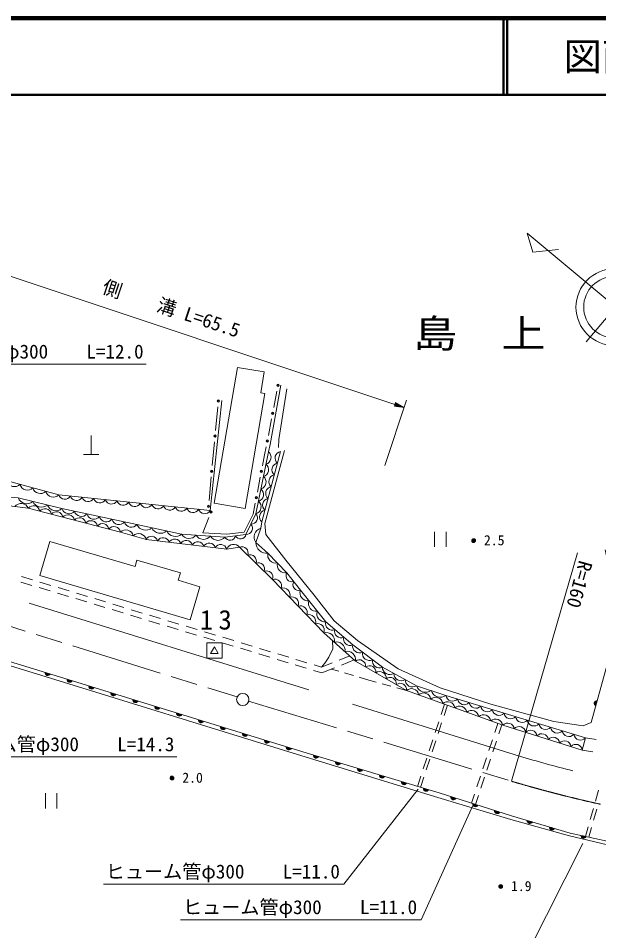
# Model space of a CAD drawing. Units: millimetres, scale not verified. Extents: x 40000 to 680000, y 20000 to 380000.
# Drawn here: x 445312 to 521220, y 260641 to 380000 of the extents above; entities that cross this region are included whole.
import ezdxf
from ezdxf.enums import TextEntityAlignment as Align

# ---------------------------------------------------------------- set-up
doc = ezdxf.new("R2010")
doc.units = ezdxf.units.MM
doc.header["$LTSCALE"] = 1000
doc.linetypes.add('CHAIN', pattern=[18.5, 12, -1.5, 3.5, -1.5])
for name, color, linetype, lineweight in [('M-BGD', 7, 'Continuous', 13), ('M-BMK', 2, 'CHAIN', 13), ('M-BMK-SRVR', 3, 'Continuous', 13), ('M-STR-HTXT', 7, 'Continuous', 13), ('M-STR-STRD', 7, 'Continuous', 13), ('M-TTL', 2, 'Continuous', 140), ('M-TTL-LINE', 7, 'Continuous', 50)]:
    doc.layers.add(name, color=color, linetype=linetype, lineweight=lineweight)
doc.layers.add('M-BMK-HTXT', color=7, linetype='Continuous')
doc.layers.add('M-TTL-TXT', color=7, linetype='Continuous')
doc.styles.add('ＭＳ ゴシック', font='')
doc.styles.get('ＭＳ ゴシック').set_extended_font_data('MS Gothic')

msp = doc.modelspace()

# ---------------------------------------------------------------- linework, layer by layer
at = {"layer": 'M-BGD'}
for p, q in [((479652, 332006), (478253, 324244)), ((479143, 331231), (478725, 329066)), ((470413, 315613), (471939, 329979)), ((471110, 326091), (471396, 329193)), ((478440, 327593), (478022, 325428)), ((454838, 325421), (454838, 322921)), ((470685, 321496), (470972, 324598)), ((477738, 323955), (477528, 322873)), ((453838, 322921), (455838, 322921)), ((477528, 322873), (477254, 321465)), ((480128, 323450), (477557, 313914)), ((470260, 316900), (470547, 320002)), ((476967, 319993), (476584, 318030)), ((476297, 316557), (476022, 315149)), ((476022, 315149), (474845, 312794)), ((469457, 312678), (470232, 314700)), ((474845, 312794), (472566, 312523)), ((499757, 312843), (499757, 310843)), ((501257, 312843), (501257, 310843)), ((448130, 307091), (449444, 311556)), ((472566, 312523), (469457, 312678)), ((445732, 306973), (447168, 306539)), ((445644, 306256), (447080, 305822)), ((448125, 306250), (449561, 305817)), ((448037, 305533), (449473, 305100)), ((450430, 304811), (451866, 304377)), ((450519, 305528), (451955, 305094)), ((452912, 304805), (454348, 304371)), ((446724, 303474), (483317, 292167)), ((452824, 304088), (454260, 303654)), ((455217, 303365), (456653, 302932)), ((455305, 304082), (456741, 303649)), ((457698, 303360), (459134, 302926)), ((457610, 302643), (459046, 302209)), ((460092, 302637), (461528, 302204)), ((460004, 301920), (461440, 301487)), ((462397, 301198), (463833, 300764)), ((462485, 301915), (463921, 301481)), ((464878, 301192), (466314, 300759)), ((464790, 300475), (466226, 300042)), ((467184, 299753), (468620, 299319)), ((467272, 300470), (468708, 300036)), ((469665, 299747), (471101, 299313)), ((469577, 299030), (471013, 298596)), ((472058, 299024), (473494, 298591)), ((471970, 298307), (473406, 297874)), ((474364, 297585), (475799, 297151)), ((474452, 298302), (475888, 297868)), ((476845, 297579), (478281, 297146)), ((476757, 296862), (478193, 296429)), ((479150, 296140), (480586, 295706)), ((479238, 296857), (480674, 296423)), ((481631, 296134), (483067, 295701)), ((487280, 296044), (488661, 296593)), ((487591, 295402), (489253, 296062)), ((481543, 295417), (482979, 294984)), ((484025, 295412), (484969, 295127)), ((484969, 295127), (486350, 295675)), ((485001, 294373), (486662, 295033)), ((486253, 294871), (487212, 294589)), ((483937, 294695), (485001, 294373)), ((487979, 294364), (489130, 294026)), ((489898, 293800), (490856, 293519)), ((490856, 293519), (492125, 293169)), ((492897, 292957), (494053, 292638)), ((494825, 292425), (496094, 292076)), ((500607, 288935), (501048, 290282)), ((500989, 288797), (501430, 290144)), ((499829, 286560), (500295, 287985)), ((500211, 286421), (500677, 287847)), ((508019, 287759), (507629, 286577)), ((508550, 287591), (508160, 286409)), ((499051, 284184), (499518, 285609)), ((499433, 284045), (499900, 285471)), ((507315, 285627), (506845, 284203)), ((507847, 285460), (507377, 284035)), ((519477, 285858), (519071, 284275)), ((519477, 285858), (520863, 285673)), ((519071, 284275), (520449, 284028)), ((498273, 281808), (498740, 283233)), ((498655, 281670), (499122, 283095)), ((506532, 283253), (506062, 281829)), ((507064, 283085), (506594, 281661)), ((497521, 279511), (497962, 280857)), ((497903, 279372), (498344, 280719)), ((505749, 280879), (505279, 279455)), ((506280, 280711), (505811, 279287)), ((448863, 278638), (448863, 276638)), ((450363, 278638), (450363, 276638)), ((504966, 278505), (504576, 277323)), ((505497, 278337), (505107, 277155)), ((521204, 279045), (520791, 277603)), ((520515, 276642), (520102, 275200)), ((520960, 276544), (520547, 275102)), ((519827, 274238), (519469, 272989)), ((520271, 274141), (519913, 272892))]:
    msp.add_line(p, q, dxfattribs=at)
msp.add_lwpolyline([(473974, 334329), (470944, 316578), (474984, 315889), (477548, 330907), (477021, 330997), (477488, 333729)], close=True, dxfattribs=at)
for points in [[(389568, 331658), (386169, 330983), (384142, 330423), (384200, 329457), (384760, 328955), (394318, 324418), (405806, 320189), (413375, 318104), (416291, 317833), (435349, 317949), (440871, 317679), (445312, 317254), (451027, 315864), (460836, 313759), (466667, 312523), (472344, 312137), (475086, 312485), (476399, 315188), (478021, 323298), (478253, 324244)], [(479343, 323867), (479392, 324920), (480425, 331543)], [(519071, 284275), (508683, 287519), (496094, 292076), (489413, 295918), (485281, 299625), (478561, 306596), (474236, 310805), (472576, 310573), (462033, 311828), (458674, 312794), (446625, 315922), (439597, 316810), (431912, 316945), (425578, 315825), (415885, 315941), (407100, 318210), (396229, 321985), (384779, 327198), (383254, 329457)], [(479608, 323343), (477159, 314113), (477017, 313296), (476380, 311442), (477963, 310052), (480454, 307465), (482211, 305196), (485532, 301054), (489046, 298042), (492927, 295117), (497387, 292684), (501230, 291419), (519477, 285858)], [(443844, 319475), (450602, 317660), (470413, 315613)], [(519164, 287428), (515325, 288002), (507091, 290280), (500489, 292433), (494982, 294900), (489654, 298604), (486622, 301169), (483985, 304533), (480290, 309099), (477706, 312489), (477557, 313914)], [(448130, 307091), (467797, 301305), (469073, 305644), (466231, 306481), (466518, 307456), (460838, 309127), (460588, 308277), (449444, 311556)], [(522053, 310462), (522896, 306767), (523398, 303744), (523237, 301169), (522411, 295788), (520241, 287894), (519164, 287428)], [(398407, 309301), (430483, 299541), (447117, 294402), (482400, 283531), (500178, 278059), (509704, 275189), (517382, 273036), (523858, 271520), (532433, 270004), (537940, 269251), (547412, 268417), (552561, 268327)], [(398714, 309898), (430599, 300014), (447310, 294895), (482534, 284033), (500339, 278660), (509816, 275669), (517482, 273426), (523930, 272009), (532495, 270402), (537985, 269651), (547426, 268968), (552319, 268883)], [(486417, 298606), (486435, 297535), (485913, 296415), (485411, 295624), (484969, 295127)]]:
    msp.add_lwpolyline(points, dxfattribs=at)
for centre, radius in [((479286, 331967), 150), ((479286, 331967), 120), ((479286, 331967), 100), ((471466, 329940), 150), ((471466, 329940), 120), ((471466, 329940), 100), ((478583, 328330), 150), ((478583, 328330), 120), ((478583, 328330), 100), ((471041, 325344), 150), ((471041, 325344), 120), ((471041, 325344), 100), ((477880, 324692), 150), ((477880, 324692), 120), ((477880, 324692), 100), ((470616, 320749), 150), ((470616, 320749), 120), ((470616, 320749), 100), ((477110, 320729), 150), ((477110, 320729), 120), ((477110, 320729), 100), ((470191, 316154), 150), ((476440, 317294), 150), ((476440, 317294), 120), ((476440, 317294), 100), ((470191, 316154), 120), ((470191, 316154), 100), ((470500, 315400), 150), ((470500, 315400), 120), ((470500, 315400), 100), ((504854, 311674), 250), ((504854, 311674), 204), ((504854, 311674), 159), ((504854, 311674), 114), ((504854, 311674), 68.2), ((504854, 311674), 22.7), ((465407, 280611), 250), ((465407, 280611), 204), ((465407, 280611), 159), ((465407, 280611), 114), ((465407, 280611), 68.2), ((465407, 280611), 22.7), ((508389, 266438), 250), ((508389, 266438), 204), ((508389, 266438), 159), ((508389, 266438), 114), ((508389, 266438), 68.2), ((508389, 266438), 22.7)]:
    msp.add_circle(centre, radius, dxfattribs=at)
for centre, radius, start, end in [((477433, 322572), 934, 286.37772, 51.00242), ((479774, 322475), 883, 100.85678, 229.42599), ((477109, 320950), 934, 286.37772, 51.00242), ((479366, 320937), 883, 100.85678, 229.42599), ((476784, 319328), 934, 286.37772, 51.00242), ((478958, 319399), 883, 100.85678, 229.42599), ((444823, 319745), 1015, 195.45954, 314.47394), ((446512, 319291), 1015, 195.45954, 314.47394), ((478550, 317860), 883, 100.85678, 229.42599), ((448202, 318838), 1015, 195.45954, 314.47394), ((449891, 318384), 1015, 195.45954, 314.47394), ((451399, 317916), 837, 197.83359, 330.36937), ((452923, 317758), 837, 197.83359, 330.36937), ((476460, 317706), 934, 286.37772, 51.00242), ((445679, 315503), 1034, 23.89659, 141.69842), ((446433, 317713), 1211, 202.28293, 310.37446), ((448338, 317250), 1211, 202.28293, 310.37446), ((450243, 316787), 1211, 202.28293, 310.37446), ((454447, 317601), 837, 197.83359, 330.36937), ((455971, 317444), 837, 197.83359, 330.36937), ((457495, 317286), 837, 197.83359, 330.36937), ((459019, 317129), 837, 197.83359, 330.36937), ((460542, 316971), 837, 197.83359, 330.36937), ((462066, 316814), 837, 197.83359, 330.36937), ((463590, 316656), 837, 197.83359, 330.36937), ((476136, 316084), 934, 286.37772, 51.00242), ((478142, 316322), 883, 100.85678, 229.42599), ((447289, 315382), 855, 9.99103, 140.90183), ((448795, 314991), 855, 9.99103, 140.90183), ((450301, 314600), 855, 9.99103, 140.90183), ((451939, 316127), 949, 196.12405, 319.65562), ((453574, 315777), 949, 196.12405, 319.65562), ((455208, 315426), 949, 196.12405, 319.65562), ((465114, 316499), 837, 197.83359, 330.36937), ((466638, 316341), 837, 197.83359, 330.36937), ((468162, 316184), 837, 197.83359, 330.36937), ((469686, 316027), 837, 197.83359, 330.36937), ((475788, 314650), 814, 266.8052, 41.38179), ((477734, 314784), 883, 100.85678, 229.42599), ((451807, 314209), 855, 9.99103, 140.90183), ((453313, 313818), 855, 9.99103, 140.90183), ((454819, 313427), 855, 9.99103, 140.90183), ((456843, 315075), 949, 196.12405, 319.65562), ((458478, 314724), 949, 196.12405, 319.65562), ((460113, 314374), 949, 196.12405, 319.65562), ((456325, 313036), 855, 9.99103, 140.90183), ((457831, 312645), 855, 9.99103, 140.90183), ((459372, 312059), 1014, 14.4168, 133.51852), ((461961, 314274), 1237, 204.60316, 311.46658), ((463904, 313862), 1237, 204.60316, 311.46658), ((465848, 313450), 1237, 204.60316, 311.46658), ((475131, 313298), 814, 266.8052, 41.38179), ((477370, 312138), 1210, 106.97008, 215.08911), ((461051, 311576), 1014, 14.4168, 133.51852), ((462748, 311416), 825, 16.41563, 150.00642), ((464254, 311237), 825, 16.41563, 150.00642), ((465760, 311057), 825, 16.41563, 150.00642), ((467266, 310878), 825, 16.41563, 150.00642), ((467657, 313107), 1149, 210.50722, 321.70942), ((469550, 312978), 1149, 210.50722, 321.70942), ((471442, 312849), 1149, 210.50722, 321.70942), ((473001, 312450), 727, 205.44169, 349.00694), ((474372, 312624), 727, 205.44169, 349.00694), ((468772, 310699), 825, 16.41563, 150.00642), ((470278, 310519), 825, 16.41563, 150.00642), ((471784, 310340), 825, 16.41563, 150.00642), ((473469, 310241), 953, 36.31699, 159.56995), ((474554, 310050), 819, 338.70762, 112.84782), ((477739, 311393), 1360, 177.93724, 279.49333), ((475636, 308998), 819, 338.70762, 112.84782), ((478986, 309791), 1056, 165.68614, 282.13558), ((476717, 307946), 819, 338.70762, 112.84782), ((480232, 308497), 1056, 165.68614, 282.13558), ((477798, 306893), 819, 338.70762, 112.84782), ((481102, 307059), 765, 148.0069, 287.50637), ((478833, 305737), 901, 340.37506, 107.52406), ((481981, 305925), 765, 148.0069, 287.50637), ((479953, 304575), 901, 340.37506, 107.52406), ((483180, 304839), 1033, 159.78345, 277.66635), ((481073, 303413), 901, 340.37506, 107.52406), ((484287, 303458), 1033, 159.78345, 277.66635), ((482192, 302251), 901, 340.37506, 107.52406), ((483312, 301090), 901, 340.37506, 107.52406), ((485394, 302078), 1033, 159.78345, 277.66635), ((484432, 299928), 901, 340.37506, 107.52406), ((486342, 300814), 845, 163.4989, 295.29851), ((485565, 298556), 1106, 351.32748, 104.87584), ((487514, 299810), 845, 163.4989, 295.29851), ((486942, 297321), 1106, 351.32748, 104.87584), ((488685, 298806), 845, 163.4989, 295.29851), ((489937, 297879), 906, 169.62089, 296.36615), ((488320, 296085), 1106, 351.32748, 104.87584), ((489910, 295236), 844, 354.14683, 126.04292), ((491231, 296904), 906, 169.62089, 296.36615), ((492525, 295929), 906, 169.62089, 296.36615), ((491246, 294467), 844, 354.14683, 126.04292), ((493894, 295121), 967, 180.26821, 302.51087), ((449171, 294378), 354, 171.6595, 334.06468), ((449171, 294378), 283, 173.88354, 331.84064), ((449171, 294378), 212, 177.62986, 328.09431), ((449171, 294378), 142, 185.34159, 320.38258), ((449171, 294378), 100, 195.65925, 310.06492), ((492582, 293699), 844, 354.14683, 126.04292), ((493918, 292930), 844, 354.14683, 126.04292), ((495381, 294310), 967, 180.26821, 302.51087), ((452038, 293494), 354, 171.6595, 334.06468), ((452038, 293494), 283, 173.88354, 331.84064), ((452038, 293494), 212, 177.62986, 328.09431), ((452038, 293494), 142, 185.34159, 320.38258), ((452038, 293494), 100, 195.65925, 310.06492), ((454905, 292610), 354, 171.6595, 334.06468), ((454905, 292610), 283, 173.88354, 331.84064), ((454905, 292610), 212, 177.62986, 328.09431), ((454905, 292610), 142, 185.34159, 320.38258), ((454905, 292610), 100, 195.65925, 310.06492), ((495254, 292162), 844, 354.14683, 126.04292), ((496868, 293499), 967, 180.26821, 302.51087), ((498590, 293102), 1273, 199.16465, 304.39787), ((457771, 291726), 354, 171.6595, 334.06468), ((457771, 291726), 283, 173.88354, 331.84064), ((457771, 291726), 212, 177.62986, 328.09431), ((457771, 291726), 142, 185.34159, 320.38258), ((457771, 291726), 100, 195.65925, 310.06492), ((496727, 291367), 950, 8.38299, 131.82023), ((498301, 290798), 950, 8.38299, 131.82023), ((500511, 292469), 1273, 199.16465, 304.39787), ((502101, 291553), 882, 188.70387, 317.39768), ((460638, 290842), 354, 171.6595, 334.06468), ((460638, 290842), 283, 173.88354, 331.84064), ((460638, 290842), 212, 177.62986, 328.09431), ((460638, 290842), 142, 185.34159, 320.38258), ((460638, 290842), 100, 195.65925, 310.06492), ((499875, 290228), 950, 8.38299, 131.82023), ((501448, 289659), 950, 8.38299, 131.82023), ((503622, 291089), 882, 188.70387, 317.39768), ((505143, 290626), 882, 188.70387, 317.39768), ((520981, 290380), 354, 83.42116, 245.82634), ((520981, 290380), 283, 85.6452, 243.6023), ((520981, 290380), 212, 89.39152, 239.85597), ((520981, 290380), 142, 97.10325, 232.14424), ((520981, 290380), 100, 107.42092, 221.82658), ((463505, 289958), 354, 171.6595, 334.06468), ((463505, 289958), 283, 173.88354, 331.84064), ((463505, 289958), 212, 177.62986, 328.09431), ((463505, 289958), 142, 185.34159, 320.38258), ((463505, 289958), 100, 195.65925, 310.06492), ((466372, 289073), 354, 171.6595, 334.06468), ((466372, 289073), 283, 173.88354, 331.84064), ((466372, 289073), 212, 177.62986, 328.09431), ((466372, 289073), 142, 185.34159, 320.38258), ((466372, 289073), 100, 195.65925, 310.06492), ((503022, 289089), 950, 8.38299, 131.82023), ((504596, 288519), 950, 8.38299, 131.82023), ((506169, 287950), 950, 8.38299, 131.82023), ((506663, 290162), 882, 188.70387, 317.39768), ((508184, 289699), 882, 188.70387, 317.39768), ((509704, 289235), 882, 188.70387, 317.39768), ((469238, 288189), 354, 171.6595, 334.06468), ((469238, 288189), 283, 173.88354, 331.84064), ((469238, 288189), 212, 177.62986, 328.09431), ((469238, 288189), 142, 185.34159, 320.38258), ((469238, 288189), 100, 195.65925, 310.06492), ((507743, 287380), 950, 8.38299, 131.82023), ((509319, 286949), 854, 7.15835, 138.15786), ((511225, 288772), 882, 188.70387, 317.39768), ((512745, 288309), 882, 188.70387, 317.39768), ((514266, 287845), 882, 188.70387, 317.39768), ((472105, 287305), 354, 171.6595, 334.06468), ((472105, 287305), 283, 173.88354, 331.84064), ((472105, 287305), 212, 177.62986, 328.09431), ((472105, 287305), 142, 185.34159, 320.38258), ((472105, 287305), 100, 195.65925, 310.06492), ((474972, 286421), 354, 171.6595, 334.06468), ((510803, 286485), 854, 7.15835, 138.15786), ((512287, 286022), 854, 7.15835, 138.15786), ((515786, 287382), 882, 188.70387, 317.39768), ((517307, 286918), 882, 188.70387, 317.39768), ((474972, 286421), 283, 173.88354, 331.84064), ((474972, 286421), 212, 177.62986, 328.09431), ((474972, 286421), 142, 185.34159, 320.38258), ((474972, 286421), 100, 195.65925, 310.06492), ((477839, 285537), 354, 171.6595, 334.06468), ((477839, 285537), 283, 173.88354, 331.84064), ((477839, 285537), 212, 177.62986, 328.09431), ((477839, 285537), 142, 185.34159, 320.38258), ((477839, 285537), 100, 195.65925, 310.06492), ((513771, 285559), 854, 7.15835, 138.15786), ((515255, 285095), 854, 7.15835, 138.15786), ((516739, 284632), 854, 7.15835, 138.15786), ((518828, 286455), 882, 188.70387, 317.39768), ((480706, 284653), 354, 171.6595, 334.06468), ((480706, 284653), 283, 173.88354, 331.84064), ((480706, 284653), 212, 177.62986, 328.09431), ((480706, 284653), 142, 185.34159, 320.38258), ((480706, 284653), 100, 195.65925, 310.06492), ((518223, 284168), 854, 7.15835, 138.15786), ((484272, 283565), 354, 172.00553, 334.41071), ((484272, 283565), 283, 174.22957, 332.18667), ((484272, 283565), 212, 177.97589, 328.44034), ((484272, 283565), 142, 185.68762, 320.72861), ((484272, 283565), 100, 196.00529, 310.41095), ((545559, 394915), 116695, 252.70612, 256.25175), ((487144, 282698), 354, 172.00553, 334.41071), ((487144, 282698), 283, 174.22957, 332.18667), ((487144, 282698), 212, 177.97589, 328.44034), ((487144, 282698), 142, 185.68762, 320.72861), ((487144, 282698), 100, 196.00529, 310.41095), ((490016, 281832), 354, 172.00553, 334.41071), ((490016, 281832), 283, 174.22957, 332.18667), ((490016, 281832), 212, 177.97589, 328.44034), ((490016, 281832), 142, 185.68762, 320.72861), ((490016, 281832), 100, 196.00529, 310.41095), ((492888, 280965), 354, 172.00553, 334.41071), ((492888, 280965), 283, 174.22957, 332.18667), ((492888, 280965), 212, 177.97589, 328.44034), ((492888, 280965), 142, 185.68762, 320.72861), ((492888, 280965), 100, 196.00529, 310.41095), ((495761, 280098), 354, 172.00553, 334.41071), ((495761, 280098), 283, 174.22957, 332.18667), ((495761, 280098), 212, 177.97589, 328.44034), ((495761, 280098), 142, 185.68762, 320.72861), ((495761, 280098), 100, 196.00529, 310.41095), ((498633, 279232), 354, 172.00553, 334.41071), ((498633, 279232), 283, 174.22957, 332.18667), ((498633, 279232), 212, 177.97589, 328.44034), ((498633, 279232), 142, 185.68762, 320.72861), ((498633, 279232), 100, 196.00529, 310.41095), ((502233, 278119), 354, 171.27833, 333.68351), ((502233, 278119), 283, 173.50237, 331.45947), ((502233, 278119), 212, 177.2487, 327.71314), ((502233, 278119), 142, 184.96043, 320.00141), ((502233, 278119), 100, 195.27809, 309.68375), ((505094, 277216), 354, 171.27833, 333.68351), ((505094, 277216), 283, 173.50237, 331.45947), ((505094, 277216), 212, 177.2487, 327.71314), ((505094, 277216), 142, 184.96043, 320.00141), ((505094, 277216), 100, 195.27809, 309.68375), ((507955, 276313), 354, 171.27833, 333.68351), ((507955, 276313), 283, 173.50237, 331.45947), ((507955, 276313), 212, 177.2487, 327.71314), ((507955, 276313), 142, 184.96043, 320.00141), ((507955, 276313), 100, 195.27809, 309.68375), ((512224, 275020), 354, 172.49119, 334.89637), ((512224, 275020), 283, 174.71523, 332.67233), ((512224, 275020), 212, 178.46156, 328.926), ((512224, 275020), 142, 186.17329, 321.21427), ((512224, 275020), 100, 196.49095, 310.89661), ((515104, 274178), 354, 172.49119, 334.89637), ((515104, 274178), 283, 174.71523, 332.67233), ((515104, 274178), 212, 178.46156, 328.926), ((515104, 274178), 142, 186.17329, 321.21427), ((515104, 274178), 100, 196.49095, 310.89661), ((519252, 273092), 354, 176.40268, 338.80785), ((519252, 273092), 283, 178.62672, 336.58382), ((519252, 273092), 212, 182.37304, 332.83749), ((519252, 273092), 142, 190.08477, 325.12576), ((519252, 273092), 100, 200.40243, 314.8081)]:
    msp.add_arc(centre, radius, start, end, dxfattribs=at)
at = {"layer": 'M-BMK'}
for p, q in [((399433, 314389), (473937, 291228)), ((475436, 290686), (509828, 280194))]:
    msp.add_line(p, q, dxfattribs=at)
msp.add_arc((557996, 442415), 169222, 253.46219, 274.75823, dxfattribs=at)
at = {"layer": 'M-BMK-SRVR'}
for p, q in [((511839, 351898), (512612, 349417)), ((531021, 335865), (511839, 351898)), ((512612, 349417), (515950, 349749)), ((519554, 337657), (527245, 346801)), ((509828, 280194), (518433, 310067)), ((469968, 296294), (469968, 298294)), ((469968, 298294), (471968, 298294)), ((470968, 297794), (470468, 296894)), ((471468, 296894), (470968, 297794)), ((471968, 298294), (471968, 296294)), ((471968, 296294), (469968, 296294)), ((470468, 296894), (471468, 296894))]:
    msp.add_line(p, q, dxfattribs=at)
for centre, radius in [((523261, 342212), 5016), ((523261, 342212), 4013), ((474663, 290891), 800)]:
    msp.add_circle(centre, radius, dxfattribs=at)
at = {"layer": 'M-STR-HTXT'}
for p, q in [((434396, 349518), (494572, 329489)), ((430568, 334735), (462018, 334735)), ((493232, 321504), (496074, 330044)), ((494651, 329727), (494493, 329252)), ((494557, 329442), (495505, 329126)), ((495758, 329095), (494572, 329489)), ((494588, 329537), (495537, 329221)), ((495316, 329348), (494604, 329584)), ((494620, 329632), (495094, 329474)), ((494873, 329600), (494636, 329679)), ((495758, 329095), (494651, 329727)), ((495758, 329095), (494493, 329252)), ((494746, 329221), (494509, 329300)), ((494525, 329347), (494999, 329189)), ((495252, 329158), (494541, 329395)), ((434596, 283374), (466046, 283374)), ((497607, 279173), (487888, 266721)), ((504737, 277034), (497988, 262063)), ((519138, 272044), (511296, 256502)), ((487888, 266721), (456438, 266721)), ((497988, 262063), (466538, 262063))]:
    msp.add_line(p, q, dxfattribs=at)
at = {"layer": 'M-STR-STRD'}
msp.add_line((489019, 290298), (510869, 283495), dxfattribs=at)
at = {"layer": 'M-TTL'}
msp.add_line((680000, 380000), (40000, 380000), dxfattribs=at)
at = {"layer": 'M-TTL-LINE'}
for p, q in [((508747, 380000), (508747, 370000)), ((509247, 380000), (509247, 370000)), ((40000, 370000), (680000, 370000))]:
    msp.add_line(p, q, dxfattribs=at)

# ---------------------------------------------------------------- texts
at = {"layer": 'M-BGD', "style": 'ＭＳ ゴシック'}
for s, p in [('2.5', (506206, 310670)), ('2.0', (466759, 279607)), ('1.9', (509740, 265434))]:
    msp.add_text(s, height=1320, dxfattribs=at).set_placement(p, align=Align.BOTTOM_LEFT)
at = {"layer": 'M-BGD', "insert": (469047, 299997), "char_height": 2566, "attachment_point": 7, "style": 'ＭＳ ゴシック'}
msp.add_mtext('\\T1.4;13', dxfattribs=at)
at = {"layer": 'M-BMK-HTXT', "style": 'ＭＳ ゴシック', "width": 1.15}
msp.add_text('島\u3000上', height=3666, dxfattribs=at).set_placement((505616, 335828), align=Align.BOTTOM_CENTER)
at = {"layer": 'M-BMK-SRVR', "style": 'ＭＳ ゴシック'}
msp.add_text('R=160', height=1833, rotation=254.313, dxfattribs=at).set_placement((519549, 308945), align=Align.MIDDLE_LEFT)
at = {"layer": 'M-STR-HTXT', "style": 'ＭＳ ゴシック'}
msp.add_text('側\u3000\u3000溝 L=65.5', height=1833, rotation=341.591, dxfattribs=at).set_placement((464863, 340642), align=Align.BOTTOM_CENTER)
for s, p in [('ヒューム管φ300\u3000\u3000L=12.0', (446393, 334935)), ('ヒューム管φ300\u3000\u3000L=14.3', (450421, 283574)), ('ヒューム管φ300\u3000\u3000L=11.0', (472063, 266921)), ('ヒューム管φ300\u3000\u3000L=11.0', (482163, 262263))]:
    msp.add_text(s, height=1833, dxfattribs=at).set_placement(p, align=Align.BOTTOM_CENTER)
at = {"layer": 'M-TTL-TXT', "style": 'ＭＳ ゴシック'}
msp.add_text('図面番号', height=3666, dxfattribs=at).set_placement((526622, 375000), align=Align.MIDDLE_CENTER)

doc.saveas('drawing.dxf')
